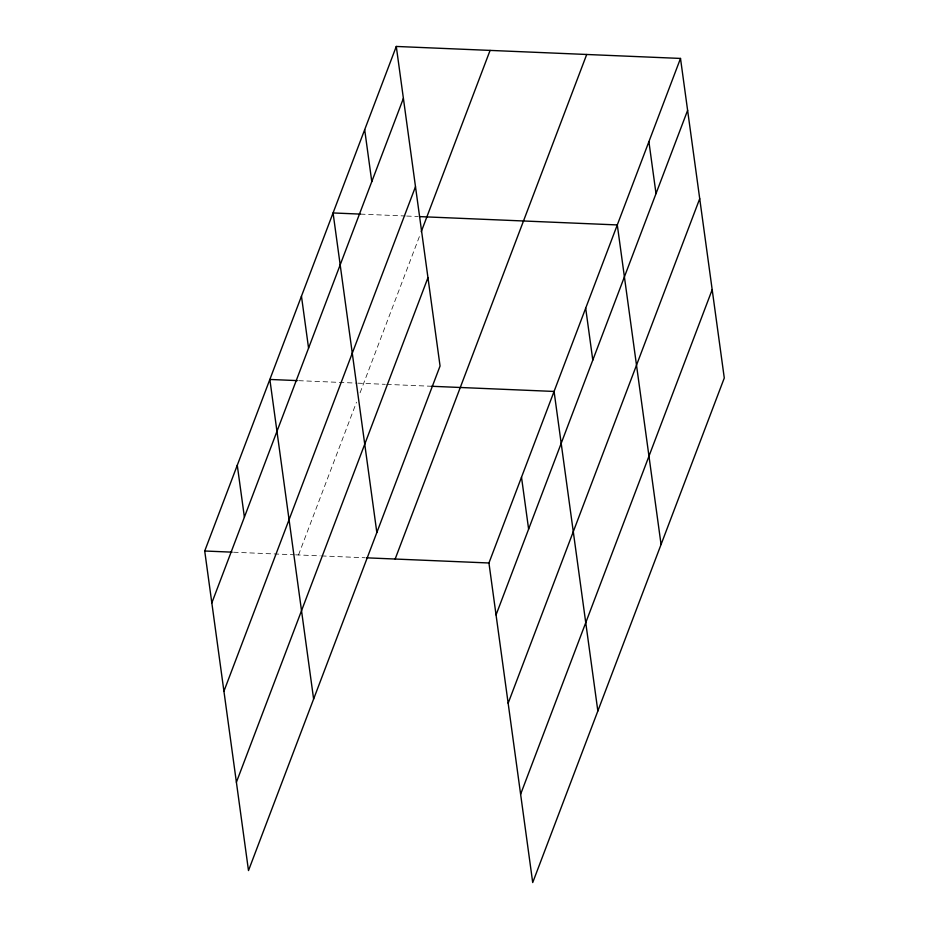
<?xml version="1.0" encoding="UTF-8"?>
<svg xmlns="http://www.w3.org/2000/svg" width="929" height="929" viewBox="0 0 929 929"><rect width="100%" height="100%" fill="white"/><g stroke="black" fill="none" stroke-linecap="round" stroke-linejoin="round"><path stroke-width="0.7" stroke-dasharray="4.64 3.48" d="M298.511 554.961L356.515 402.176M360.08 392.793L420.233 234.363M360.487 214.111L405.218 215.992M406.658 216.051L418.201 216.538M298.708 380.669L356.434 383.108M357.874 383.166L385.28 384.327M386.719 384.385L431.439 386.267M233.574 552.221L294.179 554.776M295.619 554.834L320.145 555.867M321.585 555.925L364.853 557.76"/><path stroke-width="1.39" d="M396.288 46.45L440.056 366.014L248.496 870.566L204.717 551.002L396.288 46.45L680.504 58.434L724.283 377.998L532.712 882.55L488.944 562.986L680.504 58.434M211.824 602.921L403.395 98.369M223.924 691.246L415.495 186.694M421.255 231.681L490.082 50.41M236.396 782.241L427.955 277.69M395.15 559.037L586.71 54.486M496.051 614.905L687.623 110.354M508.151 703.23L699.723 198.678M520.623 794.225L712.183 289.674M360.487 214.111L333.07 212.95L376.837 532.514M419.641 216.608L617.297 224.934L661.065 544.499M297.268 380.611L269.851 379.45L313.619 699.014M431.439 386.267L554.079 391.446L597.846 710.999M204.717 551.002L232.134 552.163M366.305 557.818L488.944 562.986M648.906 141.684L656.013 193.604M585.688 308.184L592.795 360.104M521.506 477.216L528.624 529.135M364.679 129.7L371.786 181.619M301.461 296.2L308.567 348.12M237.278 465.232L244.397 517.139"/></g></svg>
